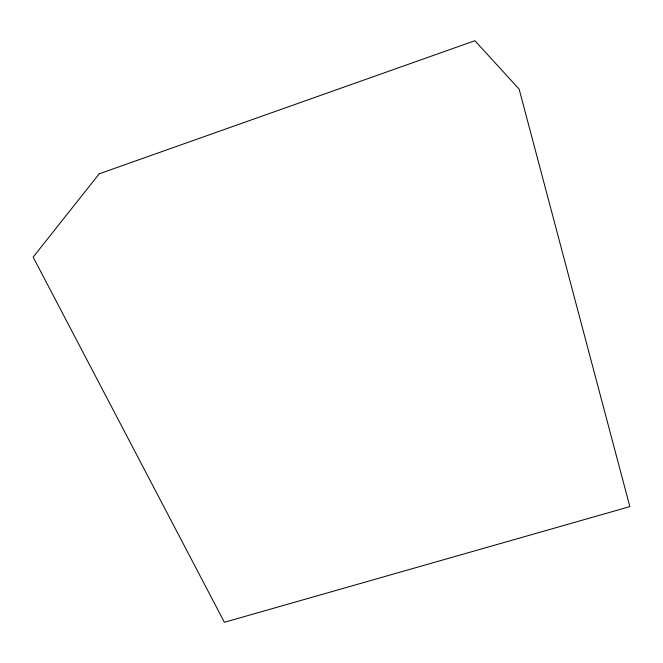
<?xml version="1.0" encoding="UTF-8"?>
<svg xmlns="http://www.w3.org/2000/svg" width="663" height="663" viewBox="0 0 663 663"><rect width="100%" height="100%" fill="white"/><g stroke="black" fill="none" stroke-linecap="round" stroke-linejoin="round"><path stroke-width="0.99" d="M99.21 173.822L33.15 257.12L224.392 622.284L629.85 506.615L519.137 89.132L474.899 40.716L99.21 173.822"/></g></svg>
